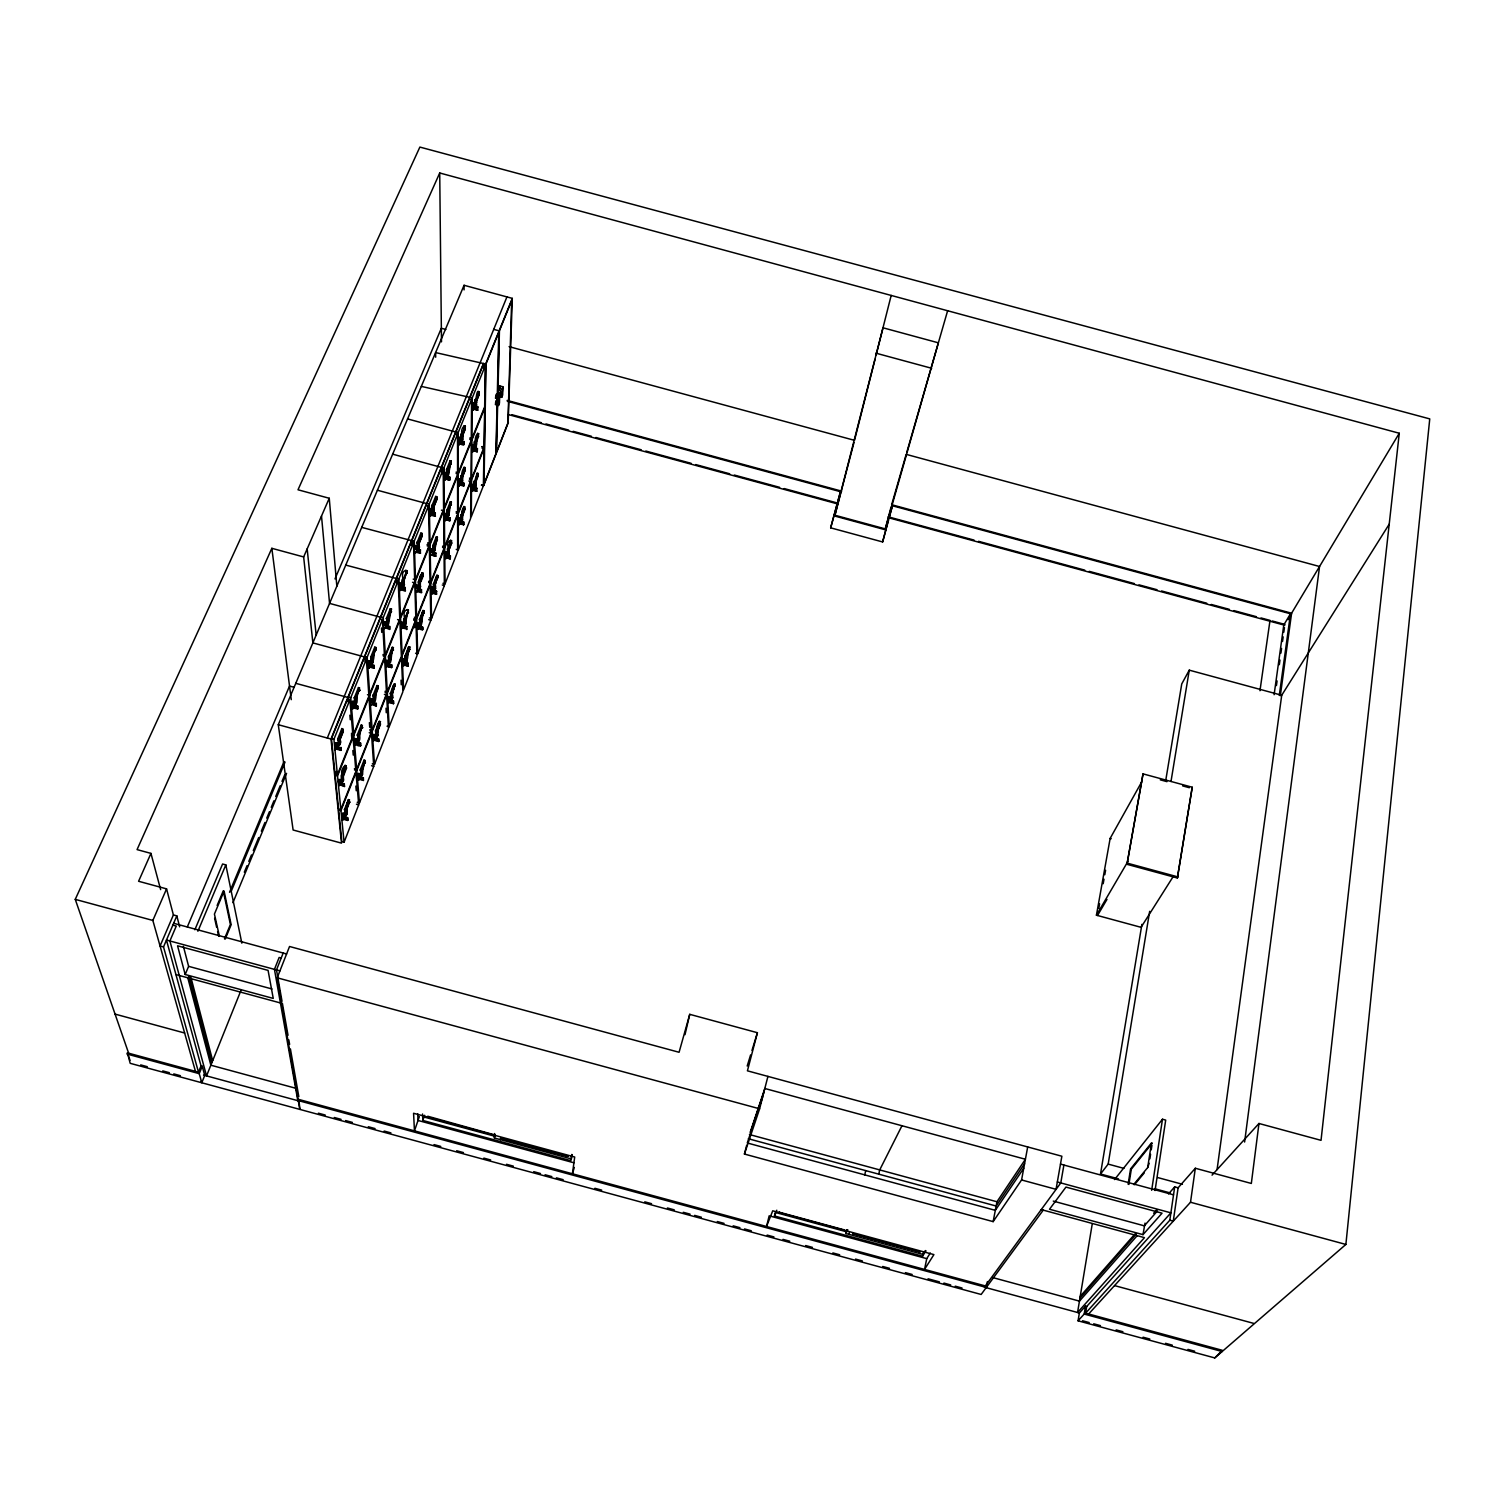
<?xml version="1.0" encoding="UTF-8"?>
<svg xmlns="http://www.w3.org/2000/svg" width="1505" height="1505" viewBox="0 0 1505 1505"><rect width="100%" height="100%" fill="white"/><g stroke="black" fill="none" stroke-linecap="round" stroke-linejoin="round"><path stroke-width="1.5" d="M459.176 518.792L460.229 518.115L459.401 524.624L458.348 524.342L459.176 522.273M460.21 482.748L461.903 482.014L461.922 475.787L462.374 478.891L460.21 480.076L459.138 478.778L460.21 479.06L459.382 485.852L458.291 485.569L459.138 483.462M459.138 442.244L460.248 442.545L459.382 444.69L458.273 444.389L459.138 437.315L460.248 437.616L460.248 441.492L459.138 441.191L464.01 441.586C464.763 450.653 453.814 438.143 461.602 437.598C462.618 433.816 459.759 430.392 464.255 425.746L465.346 426.047L465.12 428.981L462.43 435.679M459.401 524.624L459.571 520.73L463.785 521.859L463.615 524.831L459.401 523.684M463.615 524.831L463.634 522.291L459.401 521.144L460.229 518.115M459.382 485.852L460.21 479.06M459.382 444.69L459.382 443.636M459.853 482.578L459.872 479.907M459.89 441.322L459.89 438.501M460.229 521.614C463.277 516.535 459.815 512.735 464.01 506.508L464.838 509.461M459.909 520.993L462.204 519.319L460.68 514.973M460.605 482.541C462.957 477.104 460.06 473.736 464.104 467.321L465.177 467.622L464.951 470.425L462.317 477.029M459.89 482.127L462.242 480.434L460.68 475.919M460.248 441.492L460.53 438.011M459.326 440.758L462.336 439.159L460.718 434.456M460.831 517.099L460.831 514.559M460.85 478.176L460.85 475.486M460.906 434.023L460.718 437.278M461.019 520.805L461.019 518.266M461.038 481.939L461.038 479.267M461.094 440.683L461.094 437.861M460.605 521.388L465.064 506.79M461.188 517.72L461.188 515.18M461.301 482.352L461.301 479.662M461.207 478.816L461.207 476.126M460.643 441.285L462.938 436.356L462.016 434.324M461.264 437.504L461.283 434.663M461.489 520.542L461.64 515.481M461.508 481.675L461.659 476.445M461.584 440.419L461.734 434.983M461.283 521.2L461.885 514.842M461.358 441.097L462.091 435.397M461.866 520.88L462.411 514.164L464.725 508.257L462.411 515.444M461.903 482.014L462.449 475.129M461.979 440.758L462.562 433.685M462.336 520.448L462.712 516.234M462.374 481.581L462.75 477.198M462.468 440.307L462.863 435.754M464.067 289.901L464.067 285.273L512.283 298.366L508.163 422.924M459.382 484.855L463.69 486.021C466.399 480.471 453.438 481.788 463.709 483.35M463.822 444.84L464.01 441.586M460.662 517.513L464.01 506.508M463.69 486.021L463.879 482.917M464.104 467.321L465.177 470.312L461.922 478.458M464.255 425.746L464.236 428.586L465.346 428.869L462.844 435.077M464.838 470.482L464.838 469.146M464.989 429.038L465.007 427.627M468.845 481.036L470.933 481.619L470.651 518.36L458.31 549.946L456.241 549.381M458.273 472.739L458.254 432.405L456.015 431.803L469.372 398.9L471.592 399.502L471.272 440.269L458.273 472.739L456.09 472.156M483.989 448.584L471.592 479.945L471.291 516.723L483.387 485.758L483.989 448.584L481.92 448.02M471.611 478.646L471.93 439.949L484.648 408.175L484.008 447.267L471.611 478.646L469.504 478.082M469.786 437.993L471.949 438.576L472.288 397.79L485.325 365.602L483.143 365L470.068 397.188L472.288 397.79M472.382 485.25L473.435 484.572C476.05 494.938 474.978 474.282 478.176 473.511L477.141 473.228C478.139 477.781 469.805 490.931 475.937 483.331M475.919 399.86L476.709 402.437L474.207 404.111L473.116 402.738L474.226 403.039L474.188 406.971L473.078 406.67M471.554 490.818L472.608 491.1L472.551 484.836M472.946 451.651L473.774 449.6L472.702 449.299L471.893 451.368L472.946 451.651L473.83 444.859L472.758 444.577L471.93 446.628L473.003 446.929M472.231 409.83L473.322 410.131L474.226 403.039M473.116 484.93C474.564 491.232 475.731 483.067 474.019 481.111M473.435 448.415L473.454 445.706M473.83 406.783L473.849 403.942M473.774 449.6L473.83 444.859M473.661 487.47L473.68 484.911M473.454 447.963C477.386 443.806 472.965 439.178 477.612 433.384L478.665 433.685C475.448 438.444 478.552 446.044 473.793 448.584M475.034 403.321C475.034 412.521 475.994 390.792 478.101 391.451L479.192 391.752L478.947 394.705L476.314 401.252M473.774 487.902L473.812 485.325M474.169 448.377C476.445 445.743 476.332 435.509 475.448 447.869M474.037 447.944C478.327 446.703 472.476 443.768 474.414 441.379M474.188 406.971L474.602 403.904M476.182 404.205L474.621 402.851L474.828 399.559M474.188 487.319L474.226 484.761M474.357 484.309L474.376 481.732M474.583 447.794L474.621 445.085M474.752 444.728L474.79 442.019M475.166 403.058L475.204 400.198M474.451 487.714L474.677 484.497M474.846 448.189L475.091 444.822M474.564 406.764L475.298 403.716M475.034 487.413L475.072 481.393M475.279 406.576L475.655 400.518L479.192 391.752M475.486 486.98L475.561 480.753L477.838 474.978L475.542 482.052M475.919 447.437L475.994 441.059L478.458 434.644M475.881 406.256L476.445 399.258L478.985 392.749M475.787 486.454L475.618 482.221M476.22 446.929L476.069 442.508M476.37 405.804L476.521 400.706M476.351 446.345L476.389 443.636M472.608 490.141L476.784 491.27L476.972 488.297L472.796 487.168L476.972 488.297M473.83 484.102L477.141 473.228M472.965 450.653L477.236 451.801L477.442 448.678L473.153 447.512L477.442 448.678M477.612 433.384L478.646 436.394L475.862 442.978M473.341 409.059L477.725 410.244L477.932 406.971L473.529 405.786L477.932 406.971M478.101 391.451L478.063 394.329L479.154 394.611L476.709 400.687M478.308 436.563L478.327 435.19M478.835 394.743L478.853 393.313M477.932 476.201L478.176 473.511M483.425 367.916L483.481 363.439L330.987 739.03L341.503 843.139L293.118 830.008L278.274 724.714L464.067 285.273M485.325 365.602L484.666 406.783L471.949 438.576M481.675 485.024L483.688 485.569L485.682 364.022L512.283 298.366M495.427 402.907L497.515 403.472L498.475 401.045L496.405 400.481L495.39 404.6L498.512 405.447L499.472 403.02L499.679 394.874L496.556 394.028L495.54 398.148L497.628 398.712M496.349 402.174L496.405 400.481M495.54 398.148L496.556 394.028M496.18 453.626L497.346 404.977M497.515 403.472L499.133 330.837L493.715 329.369M498.475 401.045L498.55 397.884M500.714 395.382L501.673 392.974L499.604 392.41L498.644 394.818L500.714 395.382L500.845 390.623L498.757 390.058L499.754 385.92L502.877 386.766L502.67 394.95L501.711 397.358L498.588 396.511M498.512 405.447L499.679 394.874M499.547 394.103L499.604 392.41M498.757 390.058L499.754 385.92M501.711 397.358L502.877 386.766M571.994 1154.561L571.43 1158.925L494.393 1138.006L494.581 1133.528M494.393 1138.006L495.145 1134.544M1057.338 1181.989L1170.89 1212.842L1086.685 1306.491L1085.481 1306.171L1079.367 1312.981L1078.069 1320.807L1214.761 1357.924L1345.884 1244.447L1429.75 418.898L419.876 147.076L75.25 899.369L128.64 1053.218M336.838 586.216L329.256 498.268L298.009 489.783L439.723 172.981L1399.274 433.252L1321.033 1140.339L1258.97 1123.483L1212.052 1175.16M1258.97 1123.483L1251.332 1183.457L1195.327 1168.256L1178.114 1187.802L1173.26 1221.157L1169.818 1220.216L1085.594 1313.169L1222.38 1350.324L1214.761 1357.924M1244.616 1142.032L1319.546 566.501L906.179 454.36L891.656 504.721L1291.591 613.212L1399.274 433.252M571.712 1154.523L570.903 1160.675L422.83 1120.454L422.566 1114.001M1279.288 695.423L1290.481 613.777L892.446 505.774L888.966 517.852L1284.762 625.252M1280.322 695.705L1291.591 613.212M1217.075 1169.573L1281.714 695.254L1389.228 524.154M1274.114 694.708L1283.784 624.97L1290.481 613.777M1276.428 685.565L1277.068 680.918M1279.325 664.683L1279.965 660.055M1280.924 653.095L1281.564 648.448M1282.523 641.487L1283.163 636.841M1283.803 632.213L1284.442 627.566M1088.642 1313.997L1190.511 1202.25L1195.327 1168.256M1259.967 690.72L1270.013 620.38L1260.964 617.934M1169.818 1220.216L1174.69 1186.881L1178.114 1187.802M1151.664 1190.286L1162.481 1119.231L1165.698 1120.096L1155.05 1190.53M1133.716 1184.51L1147.694 1167.541L1151.494 1142.897L1130.556 1168.952L1128.129 1184.247M1149.18 1163.271L1147.694 1167.541M1149.876 1158.794L1150.572 1154.316M1151.25 1149.839L1151.946 1145.361M1142.991 1234.646L1162.048 1213.18L1065.954 1187.088L1049.512 1209.249L1142.991 1234.646L1145.023 1223.113M1128.901 1184.473L1131.327 1169.159L1152.284 1143.123M1177.38 877.998L1192.223 787.228L1143.029 773.871L1126.982 864.322L1177.38 877.998L1192.223 787.228M1118.478 1178.885L1100.512 1174.013L1108.169 1164.099L1149.669 911.334M1171.003 781.471L1189.27 670.158L1281.714 695.254M1078.069 1320.807L1084.183 1314.053L1085.481 1306.171M1085.594 1313.169L1086.685 1306.491M1136.2 1234.138L1079.932 1298.157L1077.561 1312.492L1144.458 1237.637L1041.253 1209.587M1079.932 1298.157L1092.273 1223.753M1100.512 1174.013L1141.9 924.352M1165.641 781.02L1181.745 683.928L1189.27 670.158M360.071 778.01L362.31 778.762L360.109 778.179M373.014 703.682C378.225 706.221 369.383 702.967 374.896 703.606M1126.982 864.322L1143.029 773.871M1063.903 1165.058L1060.78 1182.93L984.42 1287.189L1079.367 1312.981M1098.801 908.362L1099.591 903.884M1103.184 883.717L1103.993 879.24M1104.783 874.762L1105.592 870.285M1173.411 876.211L1141.053 927.325L1096.43 915.209L1110.144 838.417L1141.561 782.149M746.706 1145.192L744.429 1154.053L993.149 1221.627L1021.575 1179.958L1027.689 1146.96M987.412 1281.583L986.302 1287.452L298.272 1100.569L277.202 977.798L289.543 946.495L679.075 1052.277L689.741 1014.332L757.41 1032.712L747.421 1070.826L1061.872 1156.235L1056.04 1189.326L1021.575 1179.958M993.149 1221.627L996.95 1201.761L1025.413 1159.264L764.822 1088.491L750.186 1132.343M926.741 1258.631L924.54 1269.411L933.909 1254.606L772.723 1210.81L766.534 1226.481L769.168 1215.833L926.741 1258.631L930.278 1253.007M846.976 1230.112L846.299 1231.711L775.357 1212.428L774.473 1215.984L922.584 1256.205L923.318 1252.63M462.637 519.921L461.885 517.381L465.045 509.33L464.01 509.047M446.515 555.006C451.331 554.536 446.251 550.698 447.455 548.516M445.762 555.345L448.96 554.442L448.528 551.319M432.65 590.186L434.926 588.925L434.945 585.483L433.421 584.091L436.902 575.267L437.974 575.55L434.625 586.875L431.86 588.06L435.415 586.593L434.663 583.94L437.974 575.55M435.491 585.389L435.453 589.057L432.97 590.825M476.69 405.278L475.9 402.719M462.693 481.036L462.073 478.816M878.769 1174.145L879.71 1169.912L901.965 1125.74M419.293 625.61L421.099 623.86L419.462 619.514L423.018 610.503L424.09 610.804C421.024 615.677 423.846 623.54 419.011 626.306M462.788 439.78L462.599 438.011M446.026 516.798L448.321 515.538L446.816 510.552L450.315 501.767L451.406 502.068C448.434 506.959 451.161 514.748 446.364 517.438M434.983 585.972L435.585 588.474M449.656 480.114L445.16 478.891L449.656 480.114L449.638 477.33L444.013 474.752L444.897 472.57L446.007 472.871C447.738 483.35 450.503 463.07 451.237 461L450.127 460.699L446.515 469.616L448.17 474.301L446.327 476.031M403.735 661.955L406.651 660.714L405.09 655.879L408.72 646.661L409.83 646.943C406.049 650.969 410.301 662.313 403.566 662.407L404.525 659.416L403.415 659.115L402.7 665.567L403.81 665.868L403.848 662.106L408.25 663.31L408.156 666.169L403.773 664.965M435.81 556.21L431.389 555.006L435.81 556.21L435.942 553.163L430.223 551.131L431.107 548.93L432.198 549.231C434.117 559.107 436.563 539.091 437.409 537.21L436.3 536.909L432.725 545.882L434.211 548.272L431.126 549.908L434.456 548.968L434.004 545.732L434.268 550.868L434.174 546.108M848.933 1234.307L849.328 1232.539M864.754 1174.878L865.714 1170.608M431.22 512.001L433.609 510.703L433.327 505.379L434.174 510.853L431.559 512.678M389.607 699.505L391.977 698.132L390.378 693.297L394.084 683.872L395.194 684.173C389.137 686.882 396.022 698.132 388.704 697.53L389.757 696.947L389.946 700.182L388.836 699.881M389.946 700.182L392.523 698.282L392.56 695.291M420.102 587.759L419.594 581.889L420.102 587.759L417.844 589.038L417.75 585.501L416.622 585.182L415.737 587.439L421.344 589.922L416.885 588.7M925.349 1250.542L922.96 1254.418L845.904 1233.498L846.713 1229.924M373.974 737.601C382.496 738.786 372.638 724.112 380.445 721.648L379.316 721.328L375.516 730.96L376.89 736.284M405.635 621.621L404.864 618.837L408.419 609.92L407.291 609.619C399.521 611.989 409.191 623.221 402.061 622.731C404.807 622.336 408.814 622.938 403.114 626.042M405.729 624.161L405.71 620.361M433.384 508.126L436.864 499.491L436.826 496.725L435.697 496.424L432.01 505.511L433.553 507.956L430.374 509.612L433.29 509.142L434.193 506.865M433.609 510.703L433.666 507.467M359.45 776.204L361.877 774.774L360.203 769.92L364.078 760.081L365.376 762.659C362.649 763.242 362.517 782.92 359.526 773.796L358.378 773.495L357.438 775.903L357.757 779.872L358.905 780.173L358.378 773.495M387.669 663.272L390.096 661.899L388.44 656.876L392.259 647.282L393.407 647.602C390.209 652.737 393.106 661.034 387.989 663.968M418.446 548.836L419.444 547.143L418.446 542.27L418.446 548.836L416.64 549.626L416.528 545.901L415.38 545.581L414.458 547.858L415.606 548.177L416.528 545.901M344.457 809.652L346.094 811.759L342.877 813.678L343.084 815.898L346.169 814.506L344.457 809.652L348.426 799.588L349.781 802.146C343.479 806.097 349.988 814.337 344.043 816.707M372.318 701.8L374.783 700.371L373.089 695.348L377.003 685.546L378.15 685.866C374.896 691.058 377.83 699.486 372.657 702.515M404.093 582.586L403.302 579.745L406.971 570.696L405.804 570.376C397.828 572.803 407.742 584.241 400.424 583.714C403.284 583.244 407.366 584.091 401.496 587.176M404.187 585.276L404.187 581.287M685.001 1034.688L689.741 1014.332M356.836 742.21C362.856 739.914 356.234 731.618 362.611 727.705L361.256 724.977L357.268 735.004L358.999 740.027L357.137 741.438M386.239 624.989L388.215 623.108L386.39 618.405L390.322 608.678L391.507 608.979C390.529 610.823 388.158 632.175 385.75 622.129L384.565 621.81L383.606 624.18L389.532 626.776L389.663 629.41L385.167 627.641M340.713 783.748L340.318 779.646L339.227 780.211C346.865 782.186 340.563 767.926 343.065 781.434L340.638 782.882M343.065 781.434C343.366 775.583 338.531 771.67 345.153 765.349L346.545 768.02L342.613 778.292L339.227 780.211M372.488 662.369L370.738 657.139L374.764 647.169L375.949 647.489C372.713 652.831 375.592 661.466 370.286 664.533M352.678 704.904C360.598 705.544 353.242 693.354 359.846 690.438L358.453 687.559L354.315 697.774L356.102 703.004L352.885 704.378L352.678 701.838L356.027 699.9L354.315 697.774M337.289 747.458L336.875 743.094L335.653 742.774L336.179 749.076L341.033 750.393L340.807 747.91C329.501 747.402 345.699 745.408 339.077 738.805M778.988 1213.425L779.421 1211.657M892.446 505.774L882.626 541.951L830.666 527.841L840.467 491.684L507.317 401.289M830.666 527.841L840.467 491.684M834.936 515.237L883.002 327.789L938.368 342.82L885.297 528.895L834.936 515.237L853.975 442.564M875.026 359.319L854.52 440.344L509.085 346.639M876.155 354.804L891.186 295.431M744.429 1154.053L759.611 1108.809L767.926 1076.395M885.297 528.895L891.092 506.903M882.626 541.951L888.383 520.053M906.838 452.14L947.623 310.745M574.308 1167.447L572.427 1173.768L574.703 1157.025L413.574 1113.267L414.458 1130.857L419.349 1116.616M747.195 1066.029L750.6 1054.911M751.954 1050.471L757.41 1032.712M500.45 1139.661L501.014 1137.912M750.562 1132.174L763.693 1092.875M762.565 1097.277L747.27 1142.972L995.313 1210.34L1023.757 1168.219M427.759 1116.24L494.995 1134.977M422.83 1120.454L424.617 1115.28M344.081 842.217L358.698 804.836L355.989 772.517L340.958 810.574L344.081 842.217L341.842 841.615L338.644 809.935L340.958 810.574M357.231 802.297L359.45 802.899L373.748 766.327L371.472 733.33L369.214 732.728M372.281 763.825L374.482 764.427L388.478 728.627L386.616 695.009L384.377 694.407M389.193 726.764L402.889 691.736L401.44 657.516L387.368 693.109L389.193 726.764L387.03 726.181M417.713 653.828L430.844 620.229L430.11 584.918L416.64 619.007L417.713 653.828L415.568 653.245M431.521 618.48L444.37 585.577L444.013 549.758L430.825 583.131L431.521 618.48L429.414 617.915M445.047 583.865L457.652 551.639L457.614 515.331L444.69 548.027L445.047 583.865L442.959 583.3M483.688 485.569L508.408 422.303M342.594 813.358L342.011 819.698L343.159 819.999L344.118 817.535L343.742 813.659L342.594 813.358L343.065 819.172L347.655 820.432L347.655 817.704L343.084 815.898M358.642 776.618L363.382 777.803L358.642 777.069L359.526 773.796M378.507 739.181L374.199 737.469L378.507 739.181L378.658 741.476L374.162 740.272L374.199 737.469M393.351 701.349L389.08 699.675L393.351 701.349L393.463 703.7L389.024 702.496L389.08 699.675M408.25 663.31L403.848 662.106M422.491 629.692C424.824 624.086 414.665 628.337 418.917 622.957L417.826 622.656L416.96 624.876L417.092 629.128L418.164 629.429C417.431 624.951 428.812 632.74 418.145 628.526M432.086 590.524L436.563 591.258L432.086 590.524L432.913 587.439L431.841 587.138L430.994 589.302L432.067 589.603M450.409 555.966L446.157 554.818L450.409 555.966L450.258 558.901L446.007 557.753L446.797 552.184L445.743 551.884L444.897 554.009L445.969 554.31M347.655 820.432L347.655 817.704M358.83 779.327L363.552 780.06L359.018 778.838M378.658 741.476L378.696 738.692M393.463 703.7L393.539 700.879M408.156 666.169L403.942 664.514M432.123 592.989C442.696 597.184 431.408 589.452 432.142 593.911L431.07 593.628L431.916 591.465M450.258 558.901L446.176 557.32M476.784 491.27L472.777 489.727M359.45 802.899L356.779 770.541L371.472 733.33M374.482 764.427L372.243 731.392L386.616 695.009M415.926 620.831L402.174 655.672L403.603 689.911L417.017 655.616L415.926 620.831L413.743 620.229M458.31 549.946L458.291 513.638L470.933 481.619M374.162 740.272L373.108 740.817L373.767 734.421L374.877 734.722L375.102 737.902M389.024 702.496L387.97 703.08L388.647 696.646M459.176 517.833L458.348 519.902L459.401 520.184M472.401 484.29L471.592 486.322L473.435 484.572M342.877 813.678C349.047 816.293 344.645 801.939 349.574 799.908M377.661 732.333L376.72 734.741L373.823 735.287L377.003 733.499L375.516 730.96M388.704 697.53L391.846 695.78L390.378 693.297M424.09 610.804C419.556 612.723 423.827 625.61 418.033 623.126C420.535 624.161 422.378 620.154 419.462 619.514M451.745 540.577C447.361 542.477 451.556 554.837 445.913 552.41C452.554 552.015 443.505 543.361 450.691 540.295L451.763 543.098L448.923 549.908L451.425 542.063M344.683 811.891L348.426 799.588M374.011 737.958L374.877 734.722M375.667 733.274L379.316 721.328M388.911 700.145L389.757 696.947M390.491 695.667L390.548 692.827M391.375 693.41L394.197 686.242M405.184 658.268L408.72 646.661M419.519 621.96L423.018 610.503M435.02 588.436L433.459 586.574L436.902 575.267M448.283 548.968L450.691 540.295M343.046 816.463L347.448 818.212M358.642 777.069L358.83 776.11M361.313 769.826L365.207 760.382M406.651 660.714L406.369 655.71L409.83 646.943M342.011 819.698L342.971 817.234L344.118 817.535M349.235 801.469L346.583 809.577M357.757 779.872L358.717 777.464M394.856 685.716L392.278 692.262L392.523 698.282M402.7 665.567L403.415 659.152M409.492 648.467L407.008 656.086M437.635 577.055L435.227 583.206L435.133 589.603M349.499 802.428L346.451 810.16L346.301 808.636M380.163 724.338L377.529 731.035L380.445 721.648M392.335 693.448L394.968 685.151M409.661 649.558L406.877 656.65L406.82 655.014M421.325 619.797L423.752 612.309L421.287 618.593L421.212 625.064M435.246 584.448L437.767 576.49M449.054 549.344L451.538 541.518M432.142 593.911L432.913 587.439M444.953 558.393L446.007 558.694L446.835 556.568M472.608 491.1L473.398 489.069M339.396 783.052L344.344 783.823L339.396 783.052L340.318 779.646M360.335 743.545C353.882 738.673 354.522 746.612 360.523 745.934L360.542 743.037L355.669 741.909M376.156 703.719L371.716 701.97L376.156 703.719L376.306 706.165L371.886 704.415M391.507 665.078L386.936 663.837L391.507 665.078L391.62 667.562L387.067 666.32L391.62 667.562M402.08 625.798L406.802 626.569L402.08 625.798L401.835 622.242L402.964 622.562L403.152 626.983M435.942 553.163L431.164 552.523M449.863 518.134L445.48 516.949L449.863 518.134L449.882 520.768L445.499 519.582L449.882 520.768M339.829 784.876L344.551 786.156L339.829 784.876L339.603 782.525M360.523 745.934L360.542 743.037M376.306 706.165L376.344 703.23M402.381 627.867L406.896 629.09M416.96 591.277C427.947 595.623 416.17 587.59 416.979 592.236L415.869 591.935M477.236 451.801L473.134 450.221M283.185 953.022L276.487 969.935L282.018 1001.258M340.845 809.445L355.895 771.369L353.035 737.187L337.534 775.959L340.845 809.445L338.531 808.825L335.163 775.301L337.534 775.959M356.685 769.394L371.396 732.164L368.988 697.304L353.844 735.174L356.685 769.394L354.39 768.773M372.168 730.226L386.559 693.824L384.584 658.306L369.779 695.329L372.168 730.226L369.891 729.624M385.054 691.322L387.293 691.924L401.384 656.312L399.841 620.192L397.565 619.571M414.759 582.905L415.888 619.59L402.117 654.449L400.593 618.31L414.759 582.905L412.502 582.284M414.421 617.182L416.603 617.784L430.091 583.658L429.339 546.428L427.119 545.826M428.624 581.306L430.787 581.889L443.994 548.497L443.618 510.741L441.416 510.157M444.69 546.748L457.614 514.052L457.576 475.825L444.314 508.991L444.69 546.748L442.545 546.164M458.291 512.34L470.952 480.321L471.253 441.642L458.273 474.094L458.291 512.34L456.166 511.775M359.225 740.817L358.642 734.816L359.037 738.409L355.462 739.501L358.811 737.638L357.268 735.004M374.783 700.371L374.444 695.178L374.839 698.696L371.34 699.75L374.613 697.925L373.089 695.348M393.407 647.602C388.591 649.614 392.993 663.31 386.917 660.695C389.532 661.786 391.507 657.553 388.44 656.876M420.441 583.376C413.273 591.954 424.523 578.992 423.074 573.179L421.964 572.878L418.296 582.04L420.572 586.574M448.321 515.538L448.095 510.421L448.528 513.581L445.254 514.503L448.302 512.904L446.816 510.552M459.138 479.775L460.474 479.418M355.65 742.285L356.572 738.917L355.387 738.598L354.766 745.257L355.857 744.674M371.528 702.459L372.431 699.148L371.265 698.828L370.606 705.506L371.697 704.904M386.879 662.896L387.82 660.545L386.672 660.244L385.731 662.595L386.936 663.837M402.964 622.562L402.042 624.857L400.913 624.556L401.835 622.242M416.847 587.74L417.75 585.501M431.333 551.432L432.198 549.231M445.48 515.952L446.327 513.807L445.235 513.506L444.389 515.651L445.48 516.949M342.143 776.185C343.591 788.413 340.092 767.437 346.338 765.669M358.416 735.004L362.423 725.297M373.24 697.793L378.15 685.866M388.572 659.359L388.629 656.387M402.174 625.271L405.165 624.011L403.848 621.057M417.525 588.361C423.187 586.122 415.399 577.6 423.074 573.179M433.779 549.024L432.782 548.497L437.409 537.21M446.835 513.205L451.406 502.068M460.68 478.59L465.177 467.622M474.226 444.521L478.665 433.685M342.971 774.567L346.112 766.685L343.121 776.185M359.131 734.007L362.216 726.294L359.262 735.663M374.914 694.407L377.924 686.863L377.868 688.688M390.247 655.973L393.181 648.599L390.322 657.666M420.046 581.212L422.849 574.158L420.083 582.981M434.437 545.092L437.184 538.188L437.071 540.069M445.273 518.134L444.427 520.26L445.518 520.58L446.327 513.807M448.509 509.8L451.199 503.046L448.509 511.606L448.64 509.725M462.336 475.185L464.97 468.582M375.027 696.081L378.037 688.556M405.391 619.853L408.194 610.917L405.315 618.122L405.88 623.522M434.475 546.879L437.221 539.975M408.419 609.92L405.56 622.28M334.693 775.752L336.405 771.444M337.421 774.774L352.941 735.983L349.913 699.787L347.505 699.129L331.476 738.616L335.051 774.116L337.421 774.774L333.922 739.275L349.913 699.787M351.399 733.33L353.75 733.97L368.913 696.062L366.373 659.171L363.984 658.513L348.332 697.078L348.709 701.612M385.299 655.127L399.784 618.912L398.167 580.723L395.815 580.102L380.878 616.9L383.248 617.539L385.299 655.127L382.985 654.506M413.198 579.143L415.455 579.764L429.32 545.111L428.511 505.812L426.235 505.191L411.956 540.351L412.107 544.904M430.035 543.305L443.599 509.405L443.185 469.579L440.927 468.977L426.969 503.347L429.264 503.968L430.035 543.305L427.815 542.703M387.293 691.924L385.355 656.387L399.841 620.192M429.339 546.428L415.493 581.062L416.603 617.784M430.787 581.889L430.054 544.622L443.618 510.741M339.133 779.327L338.136 781.848L339.321 782.167M459.138 478.778L458.291 480.885L459.382 481.167M774.473 1215.984L776.787 1210.227M189.536 976.689L211.998 1062.38L206.542 1075.887L169.896 940.982L176.273 926.064L172.849 925.142M209.684 1059.896L212.675 1060.705L241.063 990.196M340.807 747.91L336.142 746.066M449.638 477.33L445.141 476.107M352.866 707.726L357.663 709.024L357.682 705.977L352.866 704.679L352.941 708.667L351.737 708.347L352.396 701.405L353.6 701.725L353.957 706.165L352.941 708.667M373.88 665.68L369.327 663.893L373.88 665.68L374.049 668.258L369.308 666.978L369.327 663.893M389.532 626.776L384.829 625.497M400.443 586.837L405.297 587.608L400.443 586.837L401.346 583.489L400.18 583.169L399.446 590.186L400.593 590.506C399.709 585.671 411.994 594.024 400.556 589.509M415.643 549.193L420.422 549.983L415.643 549.193L415.38 545.581M430.599 512.152L435.321 512.923L430.599 512.152L431.484 508.878L430.336 508.577L429.433 510.816L430.581 511.117M341.033 750.393L341.014 747.402M357.663 709.024L357.682 705.977M374.049 668.258L374.087 665.191M389.663 629.41L389.739 626.287M415.719 551.902C427.044 556.399 414.872 548.102 415.756 552.918L414.628 552.58M430.656 514.898C441.849 519.338 429.79 511.117 430.675 515.933L429.546 515.632M477.725 410.244L473.511 408.626M336.179 749.076L335.051 749.678L335.653 742.774M367.878 663.103L368.857 660.657L370.061 660.977L369.365 667.938L368.179 667.618L367.878 663.103L369.064 663.423L368.179 667.618M459.138 437.315L458.273 439.441L459.401 439.742L460.248 437.616M473.116 402.738L472.269 404.845L473.379 405.127M337.534 745.709L339.603 743.677L337.647 739.011L341.88 728.552L343.309 731.392L339.246 741.758L335.747 743.696L338.907 743.113L339.961 740.498M352.678 701.838C359.469 706.353 354.39 688.406 356.328 703.794M372.713 663.141L372.13 656.97L372.544 660.563L368.932 661.617L372.318 659.773L370.738 657.139M388.083 623.634L387.763 618.235L388.196 621.753L384.622 622.788L387.951 621.001L386.39 618.405M416.302 548.949L418.729 547.613L417.111 542.421L420.873 533.109L422.021 533.41L422.077 536.137L418.522 544.979L419.444 547.143M447.813 475.223L447.813 469.466L448.283 472.702L444.897 473.605L448.038 472.006L446.515 469.616M459.326 437.936L461.358 438.275M473.116 403.81L474.47 403.453M335.935 746.593L336.875 743.094M353.6 701.725L352.584 704.227L351.38 703.907M369.064 663.423L370.061 660.977M384.772 624.519L385.75 622.129M445.141 475.072L446.007 472.871M338.907 738.993L343.084 728.89M352.885 704.378L357.475 706.485M354.522 700.314L354.522 697.266M355.519 697.869L359.639 687.898M370.907 659.736L370.945 656.65M371.867 657.346L375.949 647.489M386.54 621.057L391.507 608.979M401.685 583.771C401.534 589.772 405.372 583.112 402.249 582.115M417.186 545.13L417.299 541.951M419.312 543.794L418.371 546.108L415.418 546.597L418.653 544.904L418.145 542.985L422.021 533.41M433.722 510.214L432.067 508.276L436.826 496.725M446.534 472.401L451.237 461M461.734 434.776L465.346 426.047M335.051 749.678L336.085 747.12M356.252 696.777L359.413 688.933L356.384 698.527M372.92 660.526L372.638 656.199L375.723 648.542L372.751 657.986M388.252 617.52L391.281 610.014L388.346 619.326M403.773 579.049L406.745 571.712L403.848 580.874M418.898 541.593L421.795 534.425L421.701 536.382M444.934 477.442L444.05 479.625L445.179 479.926L446.063 477.743M462.43 433.741L465.139 427.044M339.773 739.689L343.008 731.656M418.954 543.456L421.833 536.307M433.816 506.621L436.638 499.622M406.971 570.696L403.415 582.416L404.337 584.617M430.675 515.933L431.484 508.878M473.322 410.131L474.169 408.043M211.998 1062.38L212.073 1060.536M365.113 661.128L364.793 656.519L380.088 618.856L382.458 619.496L384.528 657.045L369.703 694.087L367.182 657.158L382.458 619.496M396.793 582.68L396.605 578.183L411.204 542.214L413.518 542.835L414.722 581.607L400.537 617.031L398.938 578.823L413.518 542.835M441.736 474.226L441.661 467.19L455.3 433.553L457.539 434.155L457.576 474.47L444.314 507.655L443.919 467.792L457.539 434.155M1043.247 1210.133L981.147 1294.469L130.183 1063.32L127.436 1052.879L198.491 1072.181L201.03 1065.916L166.453 940.042L279.93 970.857M353.75 733.97L350.759 697.737L366.373 659.171M383.248 617.539L398.167 580.723M415.455 579.764L414.27 540.972L428.511 505.812M429.264 503.968L443.185 469.579M458.254 432.405L471.592 399.502M202.234 1066.255L204.755 1075.398L201.783 1082.753L199.243 1073.667L202.234 1066.255L201.03 1065.916M327.3 738.033L506.94 296.899M225.242 939.045L231.168 924.71L224.076 891.054L214.425 914.081L219.391 936.204M224.471 938.838L230.397 924.484L223.267 890.828L217.134 905.483M231.074 891.656L285.047 762.038M244.318 872.185L247.008 865.714M248.795 861.387L251.504 854.896M253.291 850.57L258.672 837.589M261.362 831.099L264.955 822.464M266.742 818.137L269.451 811.647M271.239 807.32L273.929 800.829M275.735 796.502L280.212 785.704M281.999 781.377L284.708 774.887M232.936 902.699L286.571 773.344M229.531 892.277L284.031 761.511M185.19 974.506L177.552 945.798L268.078 970.386L273.252 998.417L185.19 974.506L188.614 966.342L183.403 946.363M194.86 929.751L222.589 864.002L225.825 864.886L241.835 943.165M197.889 931.256L225.825 864.886M187.316 926.93L289.524 686.054L293.964 687.258M334.994 578.917L441.341 328.259L445.856 329.482M364.342 656.857L312.871 642.898L303.653 556.944L271.841 548.309L137.068 849.61L150.952 853.391L138.592 881.272L166.566 888.872L173.395 914.946L160.076 945.987L163.518 946.927L198.491 1072.181M163.518 946.927L176.819 915.868L173.395 914.946M195.462 1071.372L152.852 920.439L166.566 888.872M303.653 556.944L329.256 498.268M845.904 1233.498L847.785 1229.736M405.09 655.879L406.67 657.817L403.641 659.547L404.563 660.319L407.121 658.456L406.369 655.71M1096.43 915.209L1127.847 861.537M1097.521 915.491L1106.984 899.388M1288.13 619.646L1291.478 614.04M922.584 1256.205L925.97 1250.749M432.706 553.746L434.418 554.969L433.741 553.219M1024.585 1163.722L996.122 1206.032L748.361 1138.739M1114.547 1179.563L1162.481 1119.231M432.688 553.407L433.741 553.2M1134.507 1184.717L1144.308 1172.847M403.49 626.757L405.108 626.814M1168.538 1193.898L1174.69 1186.881M1080.233 1296.369L1134.977 1233.949M1153.658 1213.275L1156.536 1209.982M1157.514 1210.848L1144.327 1225.841L1053.274 1201.103M1137.216 1235.624L1079.442 1301.129L992.811 1277.595M361.877 774.774L361.52 769.732L361.915 773.269L358.453 774.341L361.689 772.498L360.203 769.92M372.187 662.858L370.606 663.761M376.476 736.679L375.385 737.168M460.229 519.075L461.283 518.661M460.474 518.416L459.345 518.36M372.431 666.546L370.625 665.361L372.92 665.962M461.678 521.934C460.21 524.003 462.938 523.232 461.678 521.934M434.456 592.519C434.381 590.995 433.929 592.857 434.437 592.519M421.325 386.39L469.729 397.32M361.708 527.371L411.561 540.596L411.693 545.055M345.755 565.09L396.172 578.466L396.379 583.112M875.854 353.148L931.689 368.292M485.682 364.022L435.622 352.584L435.679 357.212M499.716 387.632L500.751 387.914M498.795 388.346L501.936 389.193M496.5 395.721L497.553 396.003M495.578 396.455L498.719 397.301M507.147 400.386L841.69 491.157M511.926 414.703L541.424 422.717M545.958 423.94L568.645 430.091M573.179 431.333L591.333 436.243M595.867 437.485L641.243 449.788M645.777 451.03L691.152 463.333M695.686 464.556L729.718 473.793M734.252 475.034L779.628 487.338M784.161 488.561L836.329 502.726M888.176 516.798L974.036 540.088M978.551 541.311L1084.748 570.132M1089.263 571.354L1134.45 583.601M1138.965 584.843L1157.044 589.734M1161.559 590.957L1206.747 603.223M1211.262 604.446L1229.34 609.356M1233.855 610.579L1256.449 616.711M1272.139 620.963L1284.875 624.425M508.502 414.628L837.382 503.855M833.714 515.764L886.088 529.986M407.573 418.917L455.658 431.973M469.767 439.366L471.93 439.949M482.24 446.552L484.328 447.117M481.939 446.703L484.008 447.267M459.401 440.815L463.841 442.019M459.571 443.204L464.01 444.408M451.255 463.803L450.127 463.502L450.127 460.699M477.104 475.806L478.139 476.088L475.034 483.97L475.9 485.908M392.655 454.171L441.285 467.378L441.341 471.949M441.661 467.19L443.919 467.792L445.104 475.129M456.09 473.511L458.273 474.094M469.504 479.38L471.592 479.945M481.355 485.212L483.387 485.758M459.552 484.422L463.86 485.588M436.864 499.491L435.735 499.19L435.697 496.424M451.425 504.721L450.315 501.767M377.416 490.235L426.592 503.573M456.166 513.055L458.291 513.638M459.571 523.251L463.785 524.398M450.71 542.816L451.763 543.098M437.447 539.825L436.3 536.909M422.077 536.137L420.949 535.836L420.873 533.109M442.564 547.444L444.69 548.027M427.834 544.02L430.054 544.622M411.956 540.351L414.27 540.972M427.081 544.509L429.32 545.111M430.317 555.684L431.389 555.006M436.939 577.751L438.011 578.033M423.131 575.757L421.964 572.878M407.065 573.386L405.899 573.066L405.804 570.376M442.282 585.012L444.37 585.577M1160.28 779.835L1166.977 781.659M1182.629 785.892L1189.326 787.717M428.662 582.548L430.825 583.131M396.605 578.183L398.938 578.823M399.239 585.52L400.405 585.821M423.074 612.949L424.165 613.25M408.513 612.479L407.291 609.619M428.718 619.665L430.844 620.229M391.62 611.632L390.453 611.312L390.322 608.678M414.458 618.423L416.64 619.007M413.706 619.007L415.888 619.59M416.96 624.876L418.051 625.177M417.939 626.024L422.435 627.265M380.445 617.201L329.557 603.392L321.506 516.046M383.85 628.789L384.979 628.131M1110.144 838.417L1111.217 838.699M408.814 649.069L409.906 649.37M393.52 650.104L392.259 647.282M376.118 650.104L374.764 647.169M383.06 655.766L385.355 656.387M402.531 661.372L403.622 661.673M1127.602 863.249L1178.058 876.945M364.793 656.519L367.182 657.158M385.976 666.941L387.067 666.32M369.177 665.172L370.362 665.492M369.496 666.47L374.256 667.769M378.301 688.331L377.003 685.546M385.13 692.507L387.368 693.109M359.846 690.438L358.453 687.559M387.744 698.96L388.854 699.261M367.465 694.708L369.779 695.329M389.212 702.026L393.652 703.23M370.305 701.236L371.472 701.556M348.332 697.078L350.759 697.737M295.77 683.326L347.862 697.455L348.257 702.139M353.957 706.165L352.753 705.845L352.396 701.405M353.073 707.218L357.87 708.516M379.467 723.66L380.577 723.961L376.984 733.104L377.868 735.305M362.611 727.705L361.256 724.977M369.985 730.79L372.243 731.392M372.826 736.773L373.955 737.093M343.309 731.392L341.88 728.552M374.35 739.783L378.846 741.006M353.844 735.174L351.493 734.534L351.888 739.106M354.409 741.062L355.575 741.382M356.045 744.166L360.73 745.445M331.476 738.616L333.922 739.275M278.274 724.714L330.987 739.03M334.618 745.332L335.841 745.652M336.386 748.549L341.24 749.885M365.376 762.659L364.078 760.081M371.547 765.725L373.748 766.327M354.484 769.92L356.779 770.541M346.545 768.02L345.153 765.349M357.438 775.903L358.566 776.223M338.531 785.949L339.622 785.384M348.633 801.826L349.781 802.146M356.459 804.234L358.698 804.836M341.616 815.823L342.764 816.143M343.272 818.682L347.862 819.924M1108.169 1164.099L1123.915 1168.388M1157.665 1177.55L1182.403 1184.266M1154.429 1188.649L1170.156 1192.919M173.639 923.28L286.608 953.963M1060.479 1164.118L1173.524 1194.82M75.25 899.369L152.852 920.439M1190.511 1202.25L1345.884 1244.447M281.209 958.027L279.14 957.462L274.437 969.37L297.821 1100.682M277.202 977.798L759.611 1108.809M188.614 966.342L271.991 988.973M175.935 974.582L282.413 1003.496L288.019 1035.29M749.452 1134.525L996.95 1201.761M115.076 1014.107L184.626 1033.013M1114.528 1285.59L1253.759 1323.403M779.458 1212.259L844.625 1229.961M424.015 1117.011L494.957 1136.275M573.969 1162.801L418.033 1120.454L417.732 1113.794M295.225 1088.115L210.851 1065.201L187.692 977.441M298.705 1099.421L985.305 1285.928M126.947 1054.027L199.243 1073.667M1084.183 1314.053L1222.21 1351.546M203.551 1075.078L299.627 1101.171M140.699 1064.9L147.302 1066.706M162.747 1070.902L169.35 1072.689M173.771 1073.893L180.393 1075.699M201.03 1081.305L202.234 1081.625M318.402 1113.192L325.212 1115.036M334.279 1117.5L341.071 1119.344M345.604 1120.567L352.396 1122.41M368.274 1126.737L375.065 1128.581M384.132 1131.045L390.924 1132.889M433.986 1144.59L440.796 1146.434M456.655 1150.742L463.446 1152.585M483.839 1158.116L490.649 1159.979M506.508 1164.287L513.318 1166.13M533.711 1171.661L540.502 1173.524M545.036 1174.747L551.827 1176.59M556.361 1177.832L563.171 1179.675M594.889 1188.292L601.699 1190.135M644.761 1201.837L651.552 1203.68M667.411 1207.988L674.221 1209.832M683.289 1212.296L690.08 1214.14M694.614 1215.382L701.405 1217.225M717.283 1221.533L724.074 1223.377M733.142 1225.841L739.933 1227.685M744.467 1228.927L751.277 1230.77M767.136 1235.078L773.927 1236.922M782.995 1239.386L789.805 1241.23M805.664 1245.538L812.455 1247.382M832.848 1252.931L839.658 1254.775M855.517 1259.083L862.327 1260.927M882.72 1266.476L889.511 1268.32M905.37 1272.628L912.181 1274.472M928.039 1278.78L939.365 1281.865M943.898 1283.088L950.709 1284.95M955.242 1286.173L962.034 1288.017M1082.49 1320.75L1089.225 1322.575M1093.702 1323.798L1100.437 1325.623M1116.146 1329.893L1122.88 1331.718M1143.085 1337.211L1149.82 1339.036M1165.528 1343.307L1172.263 1345.131M1187.972 1349.402L1194.707 1351.227M355.425 707.237L354.296 705.995L356.384 706.56M417.111 542.421L418.145 542.985M337.647 739.011L339.566 743.113M388.44 626.908C382.74 625.835 391.488 629.466 386.334 626.832M433.986 509.029L434.305 510.251M340.205 743L339.34 740.611M127.436 1052.879L130.013 1060.329M150.952 853.391L160.64 889.624M188.878 976.519L211.396 1062.229M190.872 977.159L212.675 1060.705M176.819 915.868L179.659 926.835M214.613 918.295L216.607 927.136M217.604 931.557L218.601 935.978M298.272 1100.569L299.852 1109.392L299.1 1101.622M288.81 1039.842L289.618 1044.376M290.409 1048.929L298.818 1096.637M271.841 548.309L291.274 699.656M307.171 548.892L316.163 635.11M335.954 743.188L336.198 745.671M344.664 809.163L344.871 811.383M337.929 743.037L338.456 746.01M341.259 775.094L341.296 777.953M341.616 780.023L341.842 782.374M344.739 813.528L345.209 816.218M341.334 779.552L341.56 781.904L341.88 779.233M337.289 743.225L337.647 746.254M344.137 813.716L344.457 816.463M340.845 780.267L341.071 782.619M336.574 743.827L336.819 746.311M343.46 814.299L343.667 816.519M339.791 737.826L339.904 739.068M344.344 783.823L344.363 786.664M346.658 811.082L346.903 813.998M340.074 744.411L339.603 737.977L342.858 729.944L342.839 731.806M343.14 774.417L343.591 780.098M346.395 810.443L346.752 814.675M343.196 778.442L343.422 780.794M345.962 809.878L346.395 815.296M339.114 740.084L339.697 745.05M345.811 809.464L346.169 814.506M338.757 739.613L339.152 745.596M345.51 810.236L345.717 812.455M345.68 812.794L345.868 815.823M338.249 739.237L338.493 741.739M342.293 779.628L342.519 781.96M345.021 809.897L345.247 812.117M345.266 813.208L345.473 815.428M338.493 742.699L338.719 745.201M341.654 775.827L341.88 778.179M349.348 800.886L349.329 802.579M345.981 767.268L346.094 768.453M392.673 697.662L391.789 695.498L395.194 684.173M349.856 715.195L350.251 719.729M352.847 750.525L353.242 755.077M355.857 786.099L356.252 790.727M353.995 701.894L354.315 704.961M356.948 739.049L357.249 741.965M359.883 773.89L360.184 776.674M356.572 738.917L356.911 743.113M353.28 702.478L353.487 705.017M356.252 739.613L356.459 742.021M359.225 774.454L359.413 776.731M355.669 738.993L355.857 741.401M361.689 770.146L362.103 775.527M355.406 698.376L355.613 700.916M355.594 701.782L355.782 704.321M358.322 735.588L358.679 741.325M361.238 770.485L361.576 776.053M354.917 698L355.124 700.559M360.767 770.146L360.937 772.422M361.012 773.401L361.181 775.677M354.898 702.195L355.105 704.716M357.851 735.23L358.04 737.638M358.096 738.541L358.284 740.949M360.748 774.172L360.937 776.43M357.55 738.861L358.021 741.72M360.485 773.702L360.673 775.978M363.382 777.803L363.363 780.568M362.178 768.792L362.254 769.92L365 761.361L362.009 768.942L362.442 774.925M362.366 771.331L362.592 774.266M356.422 696.646L356.704 703.155M359.3 733.857L359.582 740.197M359.281 689.535L359.375 690.814M362.084 726.896L362.178 728.1M369.402 722.626L369.741 727.291M368.857 660.657L368.932 661.617M369.308 666.978L369.365 667.938M373.278 694.859L373.447 697.304M373.654 699.58L373.823 702.026M373.39 699.129L373.541 701.575M370.437 661.184L370.719 664.288M372.788 699.317L373.071 702.252M375.347 735.343L375.498 737.657M372.431 699.148L372.713 703.418M369.741 661.749L369.91 664.326M374.576 735.399L374.726 737.713M372.788 656.067L372.883 657.365M373.014 658.588L373.071 662.52M375.291 696.759L375.498 699.863M375.084 694.275L375.347 700.521M377.304 730.019L377.717 735.964M374.595 695.573L375.008 701.142M376.833 730.79L377.379 736.547M371.829 657.723L371.98 660.319M371.998 661.071L372.168 663.667M376.551 731.524L376.871 737.055M374.143 695.912L374.482 701.65M371.321 657.384L371.49 659.961M371.321 661.466L371.49 664.044M373.654 695.573L373.823 698.019M373.917 698.828L374.068 701.274M376.081 731.185L376.231 733.499M375.704 730.489L375.855 732.803M376.081 735.117L376.231 737.431M375.592 649.144L375.667 650.442M381.499 627.961L381.743 632.382M386.014 708.215L386.258 712.712M384.565 621.81L384.622 622.788M386.597 617.934L386.729 620.568M386.992 622.637L387.124 625.271M388.76 660.582L389.155 663.517M390.679 696.947L391.055 699.731M386.71 622.186L386.841 624.82M386.108 622.355L386.371 625.497M388.158 660.751L388.403 663.724M390.096 697.116L390.341 699.957M387.82 660.545L388.045 664.909M385.412 622.92L385.562 625.553M387.5 661.297L387.632 663.78M389.456 697.643L389.569 700.013M386.917 660.695L387.048 663.178M388.403 617.407L388.685 623.785M390.397 655.841L390.66 662.05M388.027 619.928L388.328 624.387M389.927 657.102L390.322 662.633M391.827 693.523L392.184 698.866M389.776 656.707L390.096 661.899M391.657 693.128L391.714 698.602M387.462 618.988L387.801 624.895M389.475 657.44L389.795 663.141M391.375 693.861L391.507 696.213M391.563 697.003L391.695 699.374M386.973 618.649L387.105 621.283M387.255 621.885L387.387 624.519M389.005 657.102L389.137 659.585M389.268 660.281L389.4 662.764M390.924 693.523L391.037 695.874M391.187 696.646L391.3 698.997M391.149 610.616L391.206 611.933M393.05 649.182L393.106 650.423M391.695 664.589L391.808 667.072M401.045 680.185L401.252 684.756M400.913 624.556L401.101 628.977L402.192 628.337M403.284 622.788L403.396 625.327M401.346 583.489L401.534 588.173M404.525 659.416L404.657 662.708M402.644 623.315L402.738 625.854M404.205 660.131L404.299 662.52M400.18 583.169L400.236 584.185M403.923 578.936L404.017 583.357M406.783 659.021L406.877 661.429M403.472 580.14L403.848 585.859M404.864 618.837L405.391 624.744M403.302 579.745L403.321 586.348M404.582 619.552L404.883 625.233M406.087 656.425L406.388 661.899M402.813 583.3L402.926 585.972M404.394 622.336L404.488 624.857M405.635 656.086L405.729 658.494M405.899 659.152L405.993 661.542M402.531 580.121L402.644 582.811M402.569 584.034L402.663 586.724M404.111 619.213L404.205 621.753M404.149 623.051L404.243 625.591M405.278 655.409L405.372 657.817M405.409 659.435L405.767 662.275M402.155 579.425L402.061 582.586M402.287 583.601L402.399 586.273M403.735 618.517L403.66 621.527M403.886 622.619L403.98 625.158M401.816 584.26L401.91 586.931M403.415 623.277L403.509 625.798M404.845 659.604L405.052 662.482M405.297 587.608L405.202 590.769M406.802 626.569L406.707 629.56M407.197 657.215L407.197 660.864M405.466 618.009L405.522 619.289M406.952 656.613L407.046 659.021M409.605 647.903L409.529 649.671M406.613 572.314L406.651 573.65M408.062 611.5L408.118 612.761M414.609 623.07L414.759 627.698M416.847 546.202L417.054 549.4M418.051 585.765L418.24 588.794M419.331 623.653L419.406 626.08M418.917 622.957L419.048 627.228M416.189 546.729L416.264 549.438M418.597 623.691L418.653 626.136M416.829 585.69L416.923 588.267M416.622 585.182L416.659 586.16M421.551 620.831L421.532 624.5M419.048 541.499L419.293 547.764M420.177 581.118L420.422 587.195M418.597 542.647L418.954 548.347M420.723 619.364L420.986 624.349M419.312 582.586L419.594 588.229M420.441 620.06L420.723 625.534M417.976 545.751L418.051 548.46M419.143 585.313L419.218 587.872M419.989 619.74L420.064 622.186M420.271 622.731L420.102 625.873M417.675 542.647L417.75 545.356M417.713 546.466L417.807 549.193M418.86 582.247L418.917 584.824M418.635 585.596L418.973 588.587M419.632 619.082L419.707 621.509M419.782 623.014L419.857 625.459M417.449 546.033L417.525 548.742M418.484 581.588L418.371 584.617M422.717 574.722L422.755 576.02M422.604 626.814L422.66 629.241M420.422 549.983L420.309 553.163M421.532 589.471L421.419 592.481M423.883 611.745L423.921 613.419M431.86 550.021L431.916 552.636M430.336 508.577L430.374 509.612M431.107 548.93L431.126 549.908M434.832 584.316L434.926 588.925M433.064 506.075L433.327 511.888M433.948 549.438L434.004 552.053M434.663 583.94L434.663 590.073M432.876 508.784L432.932 511.531M434.249 587.251L434.287 589.715M432.198 505.059L432.631 508.502M432.368 509.066L432.688 512.246M433.271 546.089L433.327 548.704M433.327 549.777L433.384 552.391M433.591 583.658L434.004 586.781M433.76 587.514L434.061 590.411M432.01 505.511L432.067 508.276M431.916 509.687L431.954 512.452M432.913 545.431L432.782 548.497M433.421 584.091L433.459 586.574M433.327 588.135L433.365 590.6M431.785 509.217L431.841 511.982M432.612 549.983L432.669 552.598M433.195 587.684L433.252 590.148M435.321 512.923L435.19 516.14M436.563 591.258L436.431 594.155M434.851 547.199L434.945 550.416M433.835 511.418L433.91 504.664L436.601 497.722L436.488 499.698M434.569 544.998L434.494 551.582M434.324 547.782L434.381 550.397M439.723 172.981L441.492 341.861M445.649 473.736L445.687 476.521M446.458 552.956L446.496 555.458M445.16 478.891L445.179 479.926M444.897 472.57L444.897 473.605M445.235 513.506L445.254 514.503M445.499 519.582L445.518 520.58M445.743 551.884L445.743 552.843M448.283 472.702L448.302 475.486M448.528 513.581L448.546 516.234M448.791 550.303L448.753 553.765M448.659 549.156L448.49 554.894M447.549 470.162L447.794 475.956M447.813 511.079L448.076 516.685M448.245 549.457L448.114 554.536M447.079 469.823L447.173 476.295M447.361 510.759L447.455 517.024M447.813 549.156L447.832 551.658M447.888 552.711L447.907 555.213M446.703 469.165L446.722 471.968M446.872 473.078L446.91 475.862M447.004 510.12L447.023 512.754M447.173 513.957L447.192 516.61M447.625 552.297L447.643 554.818M446.421 473.699L446.439 476.483M446.609 514.127L446.759 517.212M447.079 552.467L447.211 555.42M446.797 552.184L446.835 555.627M450.879 462.599L450.898 463.991M451.067 503.611L451.067 504.928M449.826 476.878L449.826 479.662M450.033 517.701L450.051 520.335M448.678 470.933L448.622 474.94M448.923 511.851L448.866 515.688M449.073 549.664L449.28 553.896M448.377 468.789L448.434 473.153M448.678 511.286L448.697 513.92M448.942 551.921L448.96 554.442M337.271 748.06L339.697 748.944L337.271 748.06M340.713 784.444L343.046 785.29L340.713 784.444M486.002 363.909L484.027 484.14L495.879 453.795L498.776 332.398L486.002 363.909M344.118 818.287L346.602 818.494L344.118 818.287M499.434 330.761L496.5 452.196L507.881 423.055L511.681 300.548L499.434 330.761M353.976 706.673L356.365 707.538L353.976 706.673M356.93 743.696L359.244 744.524L356.93 743.696M370.418 665.887L372.77 666.771L370.418 665.887M375.215 739.312L377.454 740.121L375.215 739.312M388.158 665.285L390.585 665.68L388.234 665.154M390.096 701.518L392.485 701.763L390.171 701.405M401.685 588.361L403.961 589.226L401.685 588.361M403.284 627.265L405.503 628.112L403.378 627.134M404.826 663.968L407.197 664.213L404.826 663.968M416.847 550.755C419.5 554.517 419.65 547.933 416.847 550.755M418.051 590.186L420.252 591.014L418.051 590.186M419.218 627.491L421.362 628.3L419.293 627.359M431.785 513.713L434.023 514.578L431.785 513.713M446.289 477.687L448.678 478.12L446.383 477.537M446.609 518.454L448.753 519.281L446.609 518.454M447.079 556.681L449.355 556.925L447.079 556.681M460.53 442.395L462.712 443.26L460.53 442.395M460.474 483.688C462.863 487.319 463.126 481.017 460.474 483.688M462.618 484.347L460.718 483.444L462.618 484.347M474.47 407.799C476.013 409.736 478.665 407.498 474.658 407.704M474.075 449.468L476.163 450.296L474.15 449.318M473.68 489.031L475.919 489.294L473.68 489.031M337.496 747.496L339.885 748.455L337.496 747.496M340.92 783.898L343.234 784.801L341.033 783.785M357.155 743.15L359.432 744.072L357.249 743.037M401.891 587.853L404.149 588.794L401.891 587.853M375.422 738.805L377.623 739.67L375.422 738.805M431.973 513.224L434.174 514.164L432.086 513.092M418.24 589.678L420.422 590.6L418.24 589.678M419.406 627.002L421.513 627.886L419.5 626.889M460.718 441.924L462.863 442.865L460.718 441.924M446.797 517.965L448.923 518.868L446.797 517.965M920.082 1251.878L852.639 1233.554L920.082 1251.878M474.244 448.998L476.314 449.901L474.357 448.866M568.081 1156.254L500.507 1138.382L568.081 1156.254M451.011 462.016L448.264 470.783L451.011 462.016M417.092 550.491L418.992 551.413L417.092 550.491M446.759 477.367L448.396 478.364L446.759 477.367M447.512 556.399L449.054 557.283L447.512 556.399M390.529 701.274L392.222 702.007L390.529 701.274"/></g></svg>
